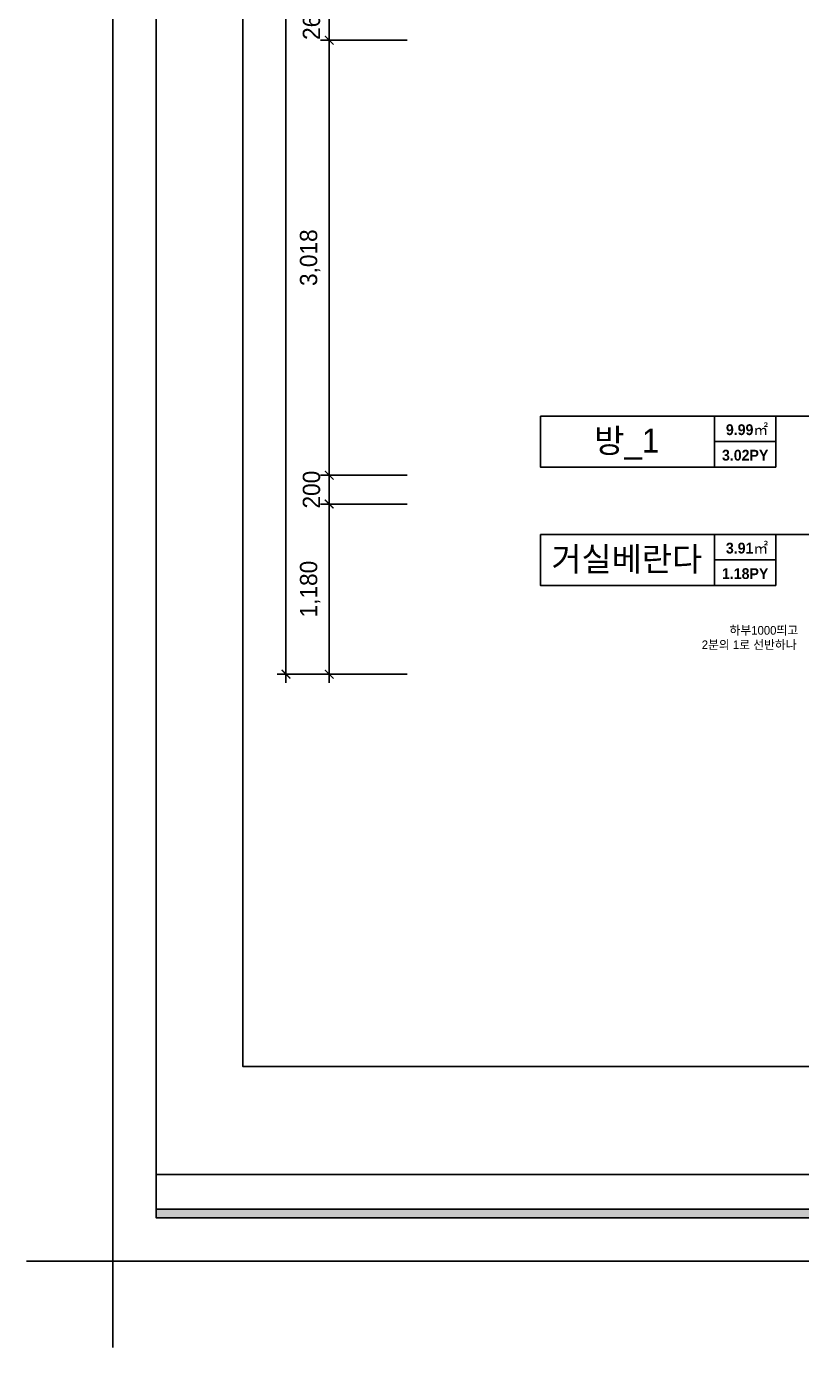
# Model space of a CAD drawing. Header units: millimetres. Extents: x 204923 to 257123, y 77248 to 107783.
# Drawn here: x 204923 to 210299, y 88763 to 97928 of the extents above; entities that cross this region are included whole.
import ezdxf
from ezdxf.enums import TextEntityAlignment as Align

# ---------------------------------------------------------------- set-up
doc = ezdxf.new("R2010")
doc.units = ezdxf.units.MM
doc.header["$LTSCALE"] = 30
doc.header["$PDMODE"] = 3
doc.layers.get('DEFPOINTS').update_dxf_attribs({"color": 248})
for name, color, linetype in [('0-ELC TEXT', 7, 'Continuous'), ('03-TEXT', 3, 'Continuous'), ('07-DIM WAL', 5, 'Continuous'), ('F-SYM', 7, 'Continuous'), ('FORM(YOURNAME)-11', 1, 'Continuous')]:
    doc.layers.add(name, color=color, linetype=linetype)
doc.styles.add('HY 울릉도 L', font='')
doc.styles.add('YOURNAME', font='HY울릉도M.TTF')
doc.styles.add('넥슨고딕', font='NEXONLv1GothicBold.ttf')
doc.styles.add('코레일둥고', font='Korail_Round_Gothic_Medium.ttf')
doc.styles.get('HY 울릉도 L').set_extended_font_data('HY울릉도L')
doc.dimstyles.new('60', dxfattribs={"dimscale": 60, "dimtxt": 2, "dimasz": 1, "dimexe": 1, "dimexo": 1, "dimgap": 1, "dimtad": 1, "dimdec": 0, "dimrnd": 0.05, "dimdsep": 46, "dimlunit": 6, "dimtxsty": 'HY 울릉도 L', "dimblk": 'ARCHTICK', "dimcen": 2.5, "dimdle": 1, "dimclrd": 133, "dimclre": 133, "dimclrt": 30, "dimadec": 0, "dimazin": 0, "dimtfac": 1, "dimtdec": 0, "dimtix": 1, "dimtmove": 2, "dimatfit": 3, "dimldrblk": 'ARCHTICK', "dimfxl": 1, "dimlwd": -1, "dimlwe": -1, "dimarcsym": 0})

# ---------------------------------------------------------------- blocks, each defined once
blk = doc.blocks.new('FORM-PLAN')
at = {"layer": 'FORM(YOURNAME)-11'}
h = blk.add_hatch(color=256, dxfattribs=at)
h.dxf.hatch_style = 1
h.paths.add_polyline_path([(-71444, 55115), (10556, 55115), (10556, 54915), (-71444, 54915)])
h.paths.add_polyline_path([(-71444, -2085), (10556, -2085), (10556, -2285), (-71444, -2285)])
at = {"layer": 'DEFPOINTS', "color": 158}
blk.add_line((1346, -1285), (-71444, -1285), dxfattribs=at)
for points in [[(-71444, -2285), (10556, -2285), (10556, 55115), (-71444, 55115)], [(-69444, 53115), (-64, 53115), (-64, 1215), (-69444, 1215)]]:
    blk.add_lwpolyline(points, close=True, dxfattribs=at)
at = {"layer": 'DEFPOINTS', "color": 1}
blk.add_lwpolyline([(-72444, -5285), (-72444, -3285), (-74444, -3285)], dxfattribs=at)
at = {"layer": 'FORM(YOURNAME)-11', "color": 250}
blk.add_lwpolyline([(-72444, -3285), (11556, -3285), (11556, 56115), (-72444, 56115)], close=True, dxfattribs=at)
at = {"layer": 'FORM(YOURNAME)-11'}
blk.add_lwpolyline([(-71444, -2085), (10556, -2085), (10556, -2285), (-71444, -2285)], close=True, dxfattribs=at)
at = {"layer": 'FORM(YOURNAME)-11', "color": 3, "style": 'YOURNAME'}
for tag, height, p in [('1', 450, (9905, 18188)), ('2', 450, (9905, 17544)), ('3', 450, (9905, 16257)), ('4', 450, (9905, 14326)), ('5', 515, (9905, 12009)), ('6', 515, (9905, 9757)), ('7', 515, (9905, 7504)), ('8', 515, (9905, 5252)), ('9', 515, (9905, 2999)), ('10', 515, (5655, 811)), ('11', 515, (9905, 747)), ('12', 515, (5655, -1441)), ('13', 515, (9905, -1441))]:
    blk.add_attdef(tag, text='', height=height, dxfattribs=at).set_placement(p, align=Align.MIDDLE_RIGHT)
blk = doc.blocks.new('_ArchTick')
at = {"color": 0, "linetype": 'ByBlock', "const_width": 0.15}
blk.add_lwpolyline([(-0.5, -0.5), (0.5, 0.5)], dxfattribs=at)
blk = doc.blocks.new('*D173')
at = {"layer": '07-DIM WAL', "color": 133}
for p, q in [((207022.6, 97892.4), (207022.6, 94754.4)), ((207562.6, 97832.4), (206962.6, 97832.4)), ((207562.6, 94814.4), (206962.6, 94814.4))]:
    blk.add_line(p, q, dxfattribs=at)
at = {"layer": 'DEFPOINTS', "color": 0}
for p in [(207622.6, 97832.4), (207022.6, 94814.4), (207622.6, 94814.4)]:
    blk.add_point(p, dxfattribs=at)
at = {"layer": '07-DIM WAL', "color": 133, "xscale": 60, "yscale": 60, "zscale": 60}
for p, rotation in [((207022.6, 97832.4), 90), ((207022.6, 94814.4), 270)]:
    blk.add_blockref('_ArchTick', p, dxfattribs=dict(at, rotation=rotation))
at = {"layer": '07-DIM WAL', "color": 30, "insert": (206890.6, 96323.4), "char_height": 120, "attachment_point": 5, "rotation": 90, "style": 'HY 울릉도 L'}
blk.add_mtext('3,018', dxfattribs=at)
blk = doc.blocks.new('*D174')
at = {"layer": '07-DIM WAL', "color": 133}
for p, q in [((207022.6, 94674.4), (207022.6, 93374.4)), ((207562.6, 94614.4), (206962.6, 94614.4)), ((207562.6, 93434.4), (206962.6, 93434.4))]:
    blk.add_line(p, q, dxfattribs=at)
at = {"layer": 'DEFPOINTS', "color": 0}
for p in [(207622.6, 94614.4), (207022.6, 93434.4), (207622.6, 93434.4)]:
    blk.add_point(p, dxfattribs=at)
at = {"layer": '07-DIM WAL', "color": 133, "xscale": 60, "yscale": 60, "zscale": 60}
for p, rotation in [((207022.6, 94614.4), 90), ((207022.6, 93434.4), 270)]:
    blk.add_blockref('_ArchTick', p, dxfattribs=dict(at, rotation=rotation))
at = {"layer": '07-DIM WAL', "color": 30, "insert": (206890.7, 94024.4), "char_height": 120, "attachment_point": 5, "rotation": 90, "style": 'HY 울릉도 L'}
blk.add_mtext('1,180', dxfattribs=at)
blk = doc.blocks.new('*D181')
at = {"layer": '07-DIM WAL', "color": 133}
for p, q in [((206722.6, 104888.4), (206722.6, 93374.4)), ((207562.6, 104828.4), (206662.6, 104828.4)), ((207562.6, 93434.4), (206662.6, 93434.4))]:
    blk.add_line(p, q, dxfattribs=at)
at = {"layer": 'DEFPOINTS', "color": 0}
for p in [(207622.6, 104828.4), (206722.6, 93434.4), (207622.6, 93434.4)]:
    blk.add_point(p, dxfattribs=at)
at = {"layer": '07-DIM WAL', "color": 133, "xscale": 60, "yscale": 60, "zscale": 60}
for p, rotation in [((206722.6, 104828.4), 90), ((206722.6, 93434.4), 270)]:
    blk.add_blockref('_ArchTick', p, dxfattribs=dict(at, rotation=rotation))
at = {"layer": '07-DIM WAL', "color": 30, "insert": (206590.6, 99131.4), "char_height": 120, "attachment_point": 5, "rotation": 90, "style": 'HY 울릉도 L'}
blk.add_mtext('11,394', dxfattribs=at)
blk = doc.blocks.new('*D182')
at = {"layer": '07-DIM WAL', "color": 133}
for p, q in [((207022.6, 94814.4), (207022.6, 94874.4)), ((207562.6, 94814.4), (206962.6, 94814.4)), ((207022.6, 94614.4), (207022.6, 94814.4)), ((207562.6, 94614.4), (206962.6, 94614.4)), ((207022.6, 94614.4), (207022.6, 94554.4))]:
    blk.add_line(p, q, dxfattribs=at)
at = {"layer": 'DEFPOINTS', "color": 0}
for p in [(207022.6, 94814.4), (207622.6, 94814.4), (207622.6, 94614.4)]:
    blk.add_point(p, dxfattribs=at)
at = {"layer": '07-DIM WAL', "color": 133, "xscale": 60, "yscale": 60, "zscale": 60}
for p, rotation in [((207022.6, 94814.4), 270), ((207022.6, 94614.4), 90)]:
    blk.add_blockref('_ArchTick', p, dxfattribs=dict(at, rotation=rotation))
at = {"layer": '07-DIM WAL', "color": 30, "insert": (206900.1, 94714.4), "char_height": 120, "attachment_point": 5, "rotation": 90, "style": 'HY 울릉도 L'}
blk.add_mtext('200', dxfattribs=at)
blk = doc.blocks.new('*D183')
at = {"layer": '07-DIM WAL', "color": 133}
for p, q in [((207022.6, 98097.4), (207022.6, 98157.4)), ((207562.6, 98097.4), (206962.6, 98097.4)), ((207022.6, 97832.4), (207022.6, 98097.4)), ((207562.6, 97832.4), (206962.6, 97832.4)), ((207022.6, 97832.4), (207022.6, 97772.4))]:
    blk.add_line(p, q, dxfattribs=at)
at = {"layer": 'DEFPOINTS', "color": 0}
for p in [(207022.6, 98097.4), (207622.6, 98097.4), (207622.6, 97832.4)]:
    blk.add_point(p, dxfattribs=at)
at = {"layer": '07-DIM WAL', "color": 133, "xscale": 60, "yscale": 60, "zscale": 60}
for p, rotation in [((207022.6, 98097.4), 270), ((207022.6, 97832.4), 90)]:
    blk.add_blockref('_ArchTick', p, dxfattribs=dict(at, rotation=rotation))
at = {"layer": '07-DIM WAL', "color": 30, "insert": (206900, 97964.9), "char_height": 120, "attachment_point": 5, "rotation": 90, "style": 'HY 울릉도 L'}
blk.add_mtext('265', dxfattribs=at)

msp = doc.modelspace()

# ---------------------------------------------------------------- linework, layer by layer
at = {"layer": '0-ELC TEXT'}
for p, q in [((209695, 94870.8), (209695, 95224.6)), ((210119.7, 95224.6), (210868.1, 95224.6)), ((209695, 95047.7), (210119.7, 95047.7)), ((209695, 94049.4), (209695, 94403.1)), ((210119.7, 94403.1), (210868.1, 94403.1)), ((209695, 94226.3), (210119.7, 94226.3))]:
    msp.add_line(p, q, dxfattribs=at)
for points in [[(208487.8, 95224.6), (210119.7, 95224.6), (210119.7, 94870.8), (208487.8, 94870.8)], [(208487.8, 94403.1), (210119.7, 94403.1), (210119.7, 94049.4), (208487.8, 94049.4)]]:
    msp.add_lwpolyline(points, close=True, dxfattribs=at)

# ---------------------------------------------------------------- block references
at = {"layer": 'F-SYM', "xscale": 0.3, "yscale": 0.3, "zscale": 0.3}
msp.add_blockref('FORM-PLAN', (227255.9, 90348.4), dxfattribs=at)

# ---------------------------------------------------------------- texts
at = {"layer": '0-ELC TEXT', "style": '코레일둥고'}
for s, p in [('하부1000띄고', (209799.4, 93708.3)), ('2분의 1로 선반하나', (209606.4, 93608.2))]:
    msp.add_text(s, height=60, dxfattribs=at).set_placement(p)
at = {"layer": '03-TEXT'}
for s, height, style, p in [('방_1', 166.67, '코레일둥고', (209086.4, 94971.1)), ('9.99㎡', 75, '넥슨고딕', (209920.6, 95092.8)), ('3.02PY', 75, '넥슨고딕', (209907.8, 94915.9)), ('거실베란다', 166.67, '코레일둥고', (209086.4, 94149.7)), ('3.91㎡', 75, '넥슨고딕', (209920.6, 94271.3)), ('1.18PY', 75, '넥슨고딕', (209907.8, 94094.5))]:
    msp.add_text(s, height=height, dxfattribs=dict(at, style=style)).set_placement(p, align=Align.CENTER)

# ---------------------------------------------------------------- dimensions: what is measured, and where the dimension line sits
at = {"layer": '07-DIM WAL'}
for base, p1, p2, picture, middle in [((206722.6, 93434.4), (207622.6, 104828.4), (207622.6, 93434.4), '*D181', (206590.6, 99131.4)), ((207022.6, 98097.4), (207622.6, 97832.4), (207622.6, 98097.4), '*D183', (206900, 97964.9)), ((207022.6, 94814.4), (207622.6, 97832.4), (207622.6, 94814.4), '*D173', (206890.6, 96323.4)), ((207022.6, 94814.4), (207622.6, 94614.4), (207622.6, 94814.4), '*D182', (206900.1, 94714.4)), ((207022.6, 93434.4), (207622.6, 94614.4), (207622.6, 93434.4), '*D174', (206890.7, 94024.4))]:
    dim = msp.add_linear_dim(base=base, p1=p1, p2=p2, angle=90, dimstyle='60', dxfattribs=at)
    dim.commit()
    dim.dimension.update_dxf_attribs({"geometry": picture, "text_midpoint": middle})

doc.saveas('drawing.dxf')
